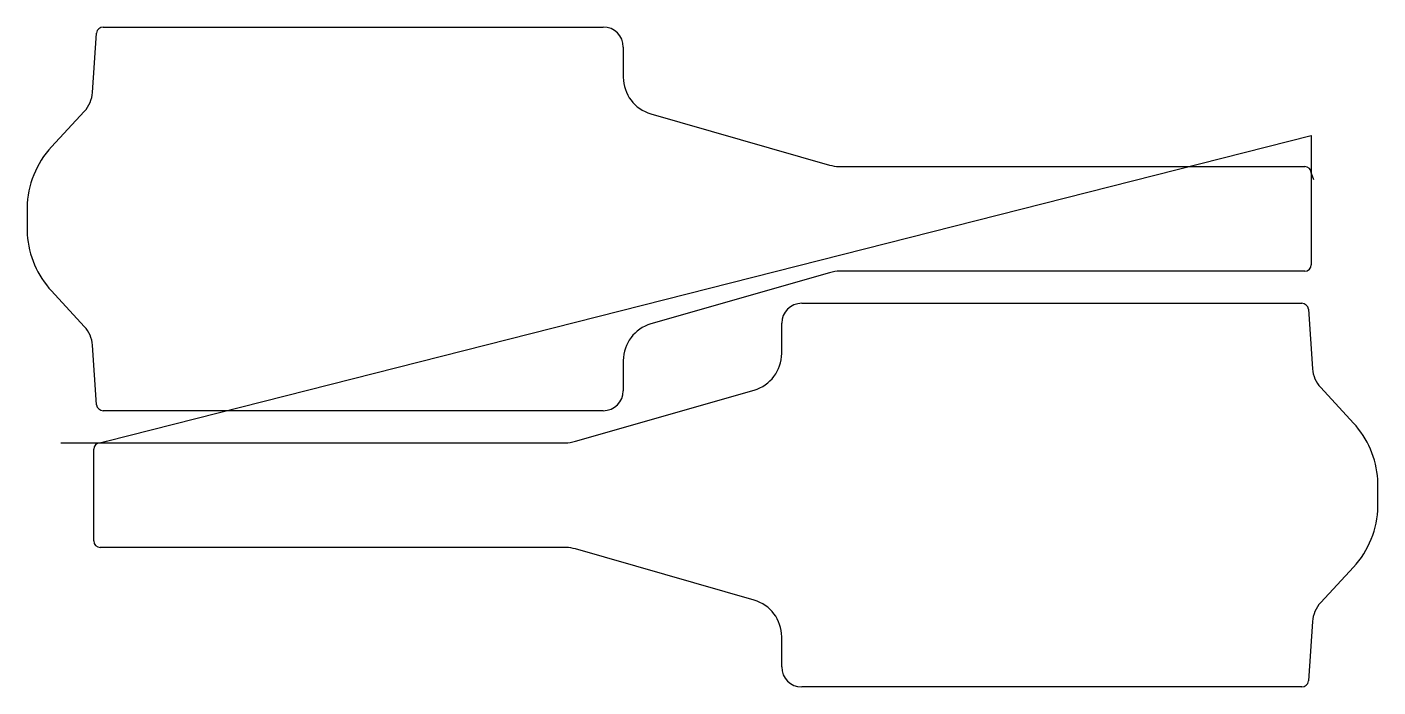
# Model space of a CAD drawing. Header units: metres. Extents: x 392 to 1438, y 19 to 530.
import ezdxf

# ---------------------------------------------------------------- set-up
doc = ezdxf.new("R2010")
doc.units = ezdxf.units.M

msp = doc.modelspace()

# ---------------------------------------------------------------- linework, layer by layer
at = {"layer": 'TOOL_0'}
for p, q in [((442.739, 479.467), (445.956, 525.469)), ((450.944, 530.12), (838.123, 530.12)), ((853.623, 514.62), (853.623, 491.253)), ((411.027, 437.427), (436.407, 464.835)), ((874.992, 462.896), (1013.208, 423.263)), ((453.64, 209.496), (1386.123, 446.175)), ((1386.123, 446.175), (1386.123, 417.121)), ((1020.31, 422.138), (1381.123, 422.12)), ((1386.123, 417.121), (1386.123, 346.121)), ((1386.123, 417.12), (1387.881, 412.037)), ((1013.208, 339.978), (874.992, 300.345)), ((1381.123, 341.121), (1021.339, 341.121)), ((436.407, 298.405), (411.028, 325.812)), ((991.701, 316.288), (1378.88, 316.288)), ((1383.868, 311.637), (1387.085, 265.636)), ((976.201, 277.421), (976.201, 300.788)), ((445.956, 237.772), (442.739, 283.773)), ((853.623, 271.988), (853.623, 248.621)), ((1393.417, 251.004), (1418.796, 223.597)), ((816.616, 209.431), (954.832, 249.064)), ((838.123, 233.121), (450.944, 233.121)), ((448.7, 208.291), (453.64, 209.496)), ((418.272, 208.288), (448.701, 208.288)), ((443.7, 132.291), (443.7, 203.291)), ((448.701, 208.288), (808.485, 208.288)), ((809.513, 127.273), (448.7, 127.291)), ((954.831, 86.515), (816.615, 126.148)), ((1418.796, 111.982), (1393.416, 84.575)), ((1387.084, 69.943), (1383.867, 23.942)), ((976.2, 34.791), (976.2, 58.158)), ((1378.879, 19.291), (991.7, 19.291))]:
    msp.add_line(p, q, dxfattribs=at)
for centre, radius, start, end in [((450.956, 525.107), 5.013, 90.137153, 175.859011), ((838.123, 514.62), 15.5, 0, 90), ((883.201, 491.312), 29.578, 180.114289, 253.886706), ((418.72, 481.175), 24.08, 317.266939, 355.932523), ((463.317, 389.11), 71.195, 137.261452, 179.051931), ((1021.436, 452.228), 30.111, 254.141903, 267.856931), ((1381.123, 417.12), 5, 0, 90), ((772.359, 382.481), 380.307, 178.823741, 181.944748), ((463.148, 374.052), 71.018, 183.61433, 222.786001), ((1381.123, 346.121), 5, 270, 0), ((1021.339, 311.621), 29.5, 90, 105.999554), ((991.701, 300.788), 15.5, 90, 180), ((1378.868, 311.275), 5.013, 4.140989, 89.862847), ((418.72, 282.065), 24.08, 4.067477, 42.733061), ((883.202, 271.929), 29.578, 106.115155, 179.885715), ((946.622, 277.48), 29.578, 286.115155, 359.885715), ((1411.104, 267.344), 24.08, 184.067477, 222.733061), ((838.123, 248.621), 15.5, 270, 0), ((450.956, 238.134), 5.013, 184.140989, 269.862847), ((1366.676, 175.357), 71.018, 3.61433, 42.786001), ((808.485, 237.788), 29.5, 270, 285.999554), ((448.7, 203.291), 5, 90, 180), ((1057.465, 166.928), 380.307, 358.824043, 1.944748), ((1366.507, 160.299), 71.195, 317.260906, 359.053541), ((448.7, 132.291), 5, 180, 270), ((808.387, 97.183), 30.111, 74.141903, 87.856931), ((946.622, 58.099), 29.578, 0.114289, 73.886706), ((1411.103, 68.235), 24.08, 137.266939, 175.932523), ((991.7, 34.791), 15.5, 180, 270), ((1378.867, 24.304), 5.013, 270.137153, 355.859011)]:
    msp.add_arc(centre, radius, start, end, dxfattribs=at)

doc.saveas('drawing.dxf')
